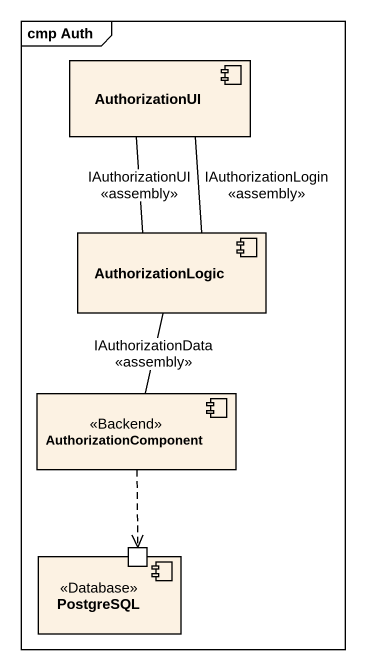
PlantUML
@startuml
mainframe cmp Auth
component AuthorizationUI
component AuthorizationLogic
component AuthorizationComponent <<Backend>>
component PostgreSQL <<Database>> {
  port " " as port1
}
AuthorizationUI -- AuthorizationLogic : IAuthorizationLogin\n<<assembly>>
AuthorizationLogic -up- AuthorizationUI : IAuthorizationUI\n<<assembly>>
AuthorizationLogic -- AuthorizationComponent : IAuthorizationData\n<<assembly>>
AuthorizationComponent ..> port1
@enduml
